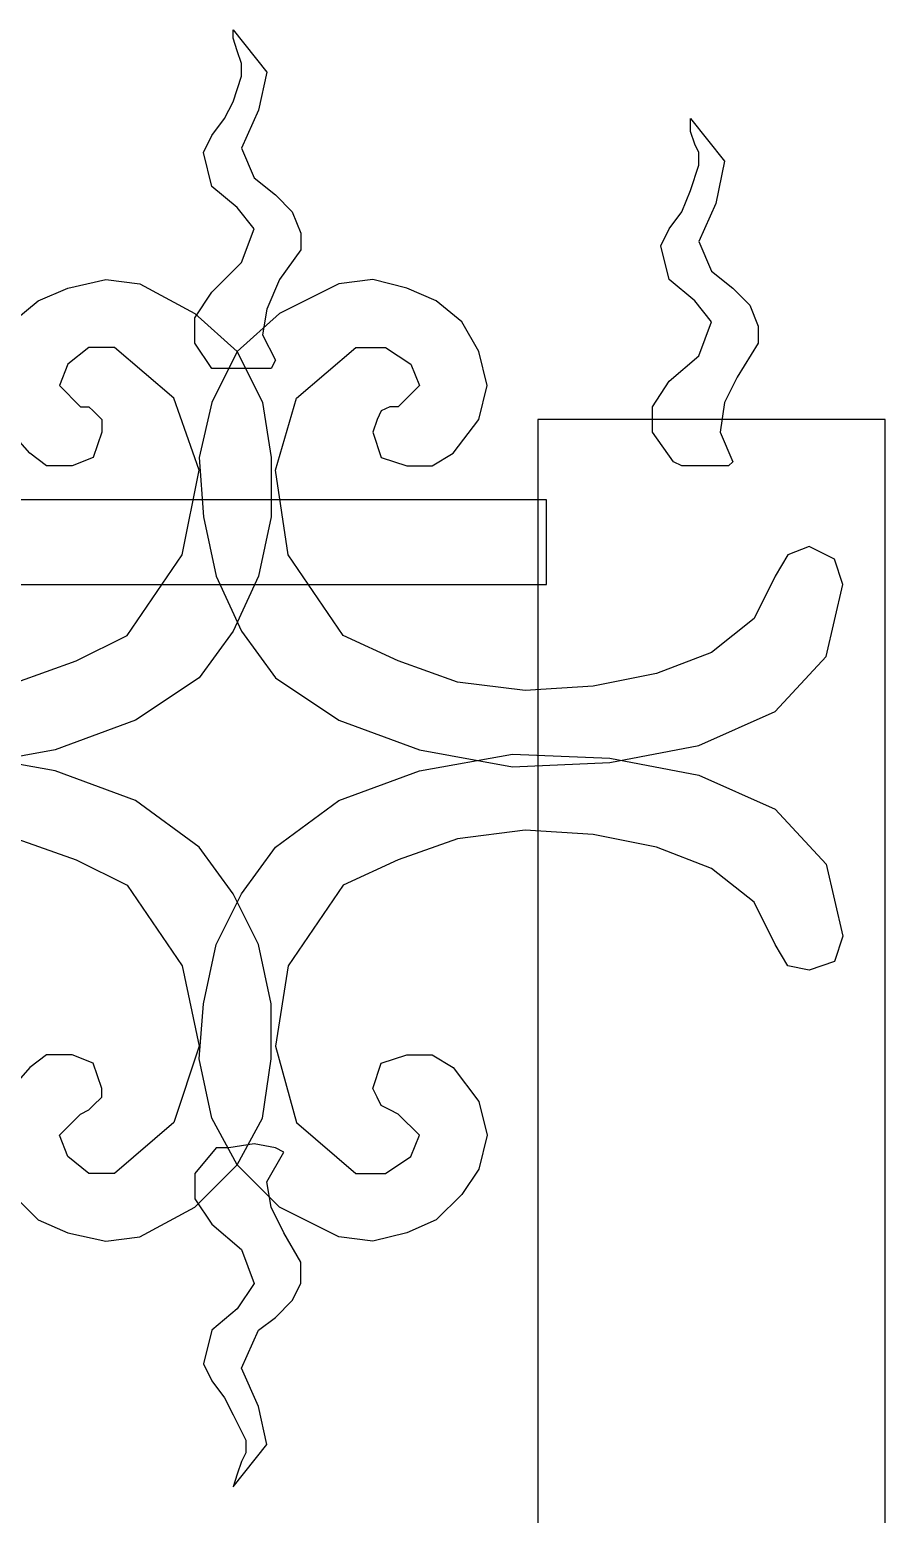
# Model space of a CAD drawing. Header units: centimetres. Extents: x -51 to 57, y -28 to 62.
# Drawn here: x 41.09 to 55.03, y 37.77 to 61.96 of the extents above; entities that cross this region are included whole.
import ezdxf

# ---------------------------------------------------------------- set-up
doc = ezdxf.new("R2010")
doc.units = ezdxf.units.CM
doc.header["$MEASUREMENT"] = 0
doc.layers.add('layer 1', color=7, linetype='Continuous')

msp = doc.modelspace()

# ---------------------------------------------------------------- linework, layer by layer
at = {"layer": 'layer 1', "color": 174}
for points, knots in [([(45.50351, 58.36712), (45.50351, 58.36712), (45.50351, 58.64318), (45.50351, 58.64318), (45.50351, 58.64318), (45.50351, 58.64318), (45.36548, 58.98826), (45.36548, 58.98826), (45.36548, 58.98826), (45.36548, 58.98826), (45.08941, 59.26433), (45.08941, 59.26433), (45.08941, 59.26433), (45.08941, 59.26433), (44.74433, 59.54039), (44.74433, 59.54039), (44.74433, 59.54039), (44.74433, 59.54039), (44.53728, 60.0235), (44.53728, 60.0235), (44.53728, 60.0235), (44.53728, 60.0235), (44.81335, 60.64465), (44.81335, 60.64465), (44.81335, 60.64465), (44.81335, 60.64465), (44.95138, 61.26579), (44.95138, 61.26579), (44.95138, 61.26579), (44.95138, 61.26579), (44.39925, 61.95595), (44.39925, 61.95595), (44.39925, 61.95595), (44.39925, 61.95595), (44.39925, 61.81792), (44.39925, 61.81792), (44.39925, 61.81792), (44.39925, 61.81792), (44.46827, 61.61087), (44.46827, 61.61087), (44.46827, 61.61087), (44.46827, 61.61087), (44.53728, 61.40382), (44.53728, 61.40382), (44.53728, 61.40382), (44.53728, 61.40382), (44.53728, 61.19678), (44.53728, 61.19678), (44.53728, 61.19678), (44.53728, 61.19678), (44.39925, 60.78268), (44.39925, 60.78268), (44.39925, 60.78268), (44.39925, 60.78268), (44.26122, 60.50662), (44.26122, 60.50662), (44.26122, 60.50662), (44.26122, 60.50662), (44.05417, 60.23055), (44.05417, 60.23055), (44.05417, 60.23055), (44.05417, 60.23055), (43.91614, 59.95449), (43.91614, 59.95449), (43.91614, 59.95449), (43.91614, 59.95449), (44.05417, 59.40236), (44.05417, 59.40236), (44.05417, 59.40236), (44.05417, 59.40236), (44.46827, 59.05728), (44.46827, 59.05728), (44.46827, 59.05728), (44.46827, 59.05728), (44.74433, 58.7122), (44.74433, 58.7122), (44.74433, 58.7122), (44.74433, 58.7122), (44.53728, 58.16007), (44.53728, 58.16007), (44.53728, 58.16007), (44.53728, 58.16007), (44.05417, 57.67696), (44.05417, 57.67696), (44.05417, 57.67696), (44.05417, 57.67696), (43.77811, 57.26286), (43.77811, 57.26286), (43.77811, 57.26286), (43.77811, 57.26286), (43.77811, 56.84877), (43.77811, 56.84877), (43.77811, 56.84877), (43.77811, 56.84877), (44.05417, 56.43467), (44.05417, 56.43467), (44.05417, 56.43467), (44.05417, 56.43467), (44.26122, 56.43467), (44.26122, 56.43467), (44.26122, 56.43467), (44.26122, 56.43467), (44.67531, 56.43467), (44.67531, 56.43467), (44.67531, 56.43467), (44.67531, 56.43467), (45.02039, 56.43467), (45.02039, 56.43467), (45.02039, 56.43467), (45.02039, 56.43467), (45.08941, 56.5727), (45.08941, 56.5727), (45.08941, 56.5727), (45.08941, 56.5727), (44.88236, 56.9868), (44.88236, 56.9868), (44.88236, 56.9868), (44.88236, 56.9868), (44.95138, 57.40089), (44.95138, 57.40089), (44.95138, 57.40089), (44.95138, 57.40089), (45.15843, 57.88401), (45.15843, 57.88401), (45.15843, 57.88401), (45.15843, 57.88401), (45.50351, 58.36712), (45.50351, 58.36712)], [0, 0, 0, 0, 0.03125, 0.03125, 0.03125, 0.03125, 0.0625, 0.0625, 0.0625, 0.0625, 0.09375, 0.09375, 0.09375, 0.09375, 0.125, 0.125, 0.125, 0.125, 0.15625, 0.15625, 0.15625, 0.15625, 0.1875, 0.1875, 0.1875, 0.1875, 0.21875, 0.21875, 0.21875, 0.21875, 0.25, 0.25, 0.25, 0.25, 0.28125, 0.28125, 0.28125, 0.28125, 0.3125, 0.3125, 0.3125, 0.3125, 0.34375, 0.34375, 0.34375, 0.34375, 0.375, 0.375, 0.375, 0.375, 0.40625, 0.40625, 0.40625, 0.40625, 0.4375, 0.4375, 0.4375, 0.4375, 0.46875, 0.46875, 0.46875, 0.46875, 0.5, 0.5, 0.5, 0.5, 0.53125, 0.53125, 0.53125, 0.53125, 0.5625, 0.5625, 0.5625, 0.5625, 0.59375, 0.59375, 0.59375, 0.59375, 0.625, 0.625, 0.625, 0.625, 0.65625, 0.65625, 0.65625, 0.65625, 0.6875, 0.6875, 0.6875, 0.6875, 0.71875, 0.71875, 0.71875, 0.71875, 0.75, 0.75, 0.75, 0.75, 0.78125, 0.78125, 0.78125, 0.78125, 0.8125, 0.8125, 0.8125, 0.8125, 0.84375, 0.84375, 0.84375, 0.84375, 0.875, 0.875, 0.875, 0.875, 0.90625, 0.90625, 0.90625, 0.90625, 0.9375, 0.9375, 0.9375, 0.9375, 0.96875, 0.96875, 0.96875, 0.96875, 1, 1, 1, 1]), ([(52.95724, 56.84877), (52.95724, 56.84877), (52.95724, 57.12483), (52.95724, 57.12483), (52.95724, 57.12483), (52.95724, 57.12483), (52.81921, 57.46991), (52.81921, 57.46991), (52.81921, 57.46991), (52.81921, 57.46991), (52.54315, 57.74597), (52.54315, 57.74597), (52.54315, 57.74597), (52.54315, 57.74597), (52.19806, 58.02204), (52.19806, 58.02204), (52.19806, 58.02204), (52.19806, 58.02204), (51.99102, 58.50515), (51.99102, 58.50515), (51.99102, 58.50515), (51.99102, 58.50515), (52.26708, 59.1263), (52.26708, 59.1263), (52.26708, 59.1263), (52.26708, 59.1263), (52.40511, 59.81646), (52.40511, 59.81646), (52.40511, 59.81646), (52.40511, 59.81646), (51.85298, 60.50662), (51.85298, 60.50662), (51.85298, 60.50662), (51.85298, 60.50662), (51.85298, 60.29957), (51.85298, 60.29957), (51.85298, 60.29957), (51.85298, 60.29957), (51.922, 60.09252), (51.922, 60.09252), (51.922, 60.09252), (51.922, 60.09252), (51.99102, 59.95449), (51.99102, 59.95449), (51.99102, 59.95449), (51.99102, 59.95449), (51.99102, 59.74744), (51.99102, 59.74744), (51.99102, 59.74744), (51.99102, 59.74744), (51.85298, 59.33334), (51.85298, 59.33334), (51.85298, 59.33334), (51.85298, 59.33334), (51.71495, 58.98826), (51.71495, 58.98826), (51.71495, 58.98826), (51.71495, 58.98826), (51.5079, 58.7122), (51.5079, 58.7122), (51.5079, 58.7122), (51.5079, 58.7122), (51.36987, 58.43613), (51.36987, 58.43613), (51.36987, 58.43613), (51.36987, 58.43613), (51.5079, 57.88401), (51.5079, 57.88401), (51.5079, 57.88401), (51.5079, 57.88401), (51.922, 57.53893), (51.922, 57.53893), (51.922, 57.53893), (51.922, 57.53893), (52.19806, 57.19385), (52.19806, 57.19385), (52.19806, 57.19385), (52.19806, 57.19385), (51.99102, 56.64172), (51.99102, 56.64172), (51.99102, 56.64172), (51.99102, 56.64172), (51.5079, 56.22762), (51.5079, 56.22762), (51.5079, 56.22762), (51.5079, 56.22762), (51.23184, 55.81352), (51.23184, 55.81352), (51.23184, 55.81352), (51.23184, 55.81352), (51.23184, 55.39943), (51.23184, 55.39943), (51.23184, 55.39943), (51.23184, 55.39943), (51.57692, 54.91632), (51.57692, 54.91632), (51.57692, 54.91632), (51.57692, 54.91632), (51.71495, 54.8473), (51.71495, 54.8473), (51.71495, 54.8473), (51.71495, 54.8473), (52.12905, 54.8473), (52.12905, 54.8473), (52.12905, 54.8473), (52.12905, 54.8473), (52.47413, 54.8473), (52.47413, 54.8473), (52.47413, 54.8473), (52.47413, 54.8473), (52.54315, 54.91632), (52.54315, 54.91632), (52.54315, 54.91632), (52.54315, 54.91632), (52.3361, 55.39943), (52.3361, 55.39943), (52.3361, 55.39943), (52.3361, 55.39943), (52.40511, 55.88254), (52.40511, 55.88254), (52.40511, 55.88254), (52.40511, 55.88254), (52.61216, 56.29664), (52.61216, 56.29664), (52.61216, 56.29664), (52.61216, 56.29664), (52.95724, 56.84877), (52.95724, 56.84877)], [0, 0, 0, 0, 0.03125, 0.03125, 0.03125, 0.03125, 0.0625, 0.0625, 0.0625, 0.0625, 0.09375, 0.09375, 0.09375, 0.09375, 0.125, 0.125, 0.125, 0.125, 0.15625, 0.15625, 0.15625, 0.15625, 0.1875, 0.1875, 0.1875, 0.1875, 0.21875, 0.21875, 0.21875, 0.21875, 0.25, 0.25, 0.25, 0.25, 0.28125, 0.28125, 0.28125, 0.28125, 0.3125, 0.3125, 0.3125, 0.3125, 0.34375, 0.34375, 0.34375, 0.34375, 0.375, 0.375, 0.375, 0.375, 0.40625, 0.40625, 0.40625, 0.40625, 0.4375, 0.4375, 0.4375, 0.4375, 0.46875, 0.46875, 0.46875, 0.46875, 0.5, 0.5, 0.5, 0.5, 0.53125, 0.53125, 0.53125, 0.53125, 0.5625, 0.5625, 0.5625, 0.5625, 0.59375, 0.59375, 0.59375, 0.59375, 0.625, 0.625, 0.625, 0.625, 0.65625, 0.65625, 0.65625, 0.65625, 0.6875, 0.6875, 0.6875, 0.6875, 0.71875, 0.71875, 0.71875, 0.71875, 0.75, 0.75, 0.75, 0.75, 0.78125, 0.78125, 0.78125, 0.78125, 0.8125, 0.8125, 0.8125, 0.8125, 0.84375, 0.84375, 0.84375, 0.84375, 0.875, 0.875, 0.875, 0.875, 0.90625, 0.90625, 0.90625, 0.90625, 0.9375, 0.9375, 0.9375, 0.9375, 0.96875, 0.96875, 0.96875, 0.96875, 1, 1, 1, 1]), ([(41.91467, 55.81352), (41.91467, 55.81352), (41.56959, 56.1586), (41.56959, 56.1586), (41.56959, 56.1586), (41.56959, 56.1586), (41.70762, 56.50368), (41.70762, 56.50368), (41.70762, 56.50368), (41.70762, 56.50368), (42.0527, 56.77975), (42.0527, 56.77975), (42.0527, 56.77975), (42.0527, 56.77975), (42.4668, 56.77975), (42.4668, 56.77975), (42.4668, 56.77975), (42.4668, 56.77975), (43.43303, 55.95156), (43.43303, 55.95156), (43.43303, 55.95156), (43.43303, 55.95156), (43.84712, 54.77828), (43.84712, 54.77828), (43.84712, 54.77828), (43.84712, 54.77828), (43.57106, 53.39796), (43.57106, 53.39796), (43.57106, 53.39796), (43.57106, 53.39796), (42.67385, 52.08666), (42.67385, 52.08666), (42.67385, 52.08666), (42.67385, 52.08666), (41.84566, 51.67256), (41.84566, 51.67256), (41.84566, 51.67256), (41.84566, 51.67256), (40.87943, 51.32748), (40.87943, 51.32748), (40.87943, 51.32748), (40.87943, 51.32748), (39.77517, 51.18945), (39.77517, 51.18945), (39.77517, 51.18945), (39.77517, 51.18945), (38.67092, 51.25846), (38.67092, 51.25846), (38.67092, 51.25846), (38.67092, 51.25846), (37.70469, 51.46551), (37.70469, 51.46551), (37.70469, 51.46551), (37.70469, 51.46551), (36.80748, 51.81059), (36.80748, 51.81059), (36.80748, 51.81059), (36.80748, 51.81059), (36.11732, 52.36272), (36.11732, 52.36272), (36.11732, 52.36272), (36.11732, 52.36272), (35.70323, 53.05288), (35.70323, 53.05288), (35.70323, 53.05288), (35.70323, 53.05288), (35.49618, 53.39796), (35.49618, 53.39796), (35.49618, 53.39796), (35.49618, 53.39796), (35.1511, 53.53599), (35.1511, 53.53599), (35.1511, 53.53599), (35.1511, 53.53599), (34.737, 53.32895), (34.737, 53.32895), (34.737, 53.32895), (34.737, 53.32895), (34.52995, 52.91485), (34.52995, 52.91485), (34.52995, 52.91485), (34.52995, 52.91485), (34.87503, 51.74158), (34.87503, 51.74158), (34.87503, 51.74158), (34.87503, 51.74158), (35.70323, 50.84437), (35.70323, 50.84437), (35.70323, 50.84437), (35.70323, 50.84437), (36.94552, 50.29224), (36.94552, 50.29224), (36.94552, 50.29224), (36.94552, 50.29224), (38.39485, 50.01618), (38.39485, 50.01618), (38.39485, 50.01618), (38.39485, 50.01618), (39.98222, 49.94716), (39.98222, 49.94716), (39.98222, 49.94716), (39.98222, 49.94716), (41.50058, 50.22322), (41.50058, 50.22322), (41.50058, 50.22322), (41.50058, 50.22322), (42.81188, 50.70634), (42.81188, 50.70634), (42.81188, 50.70634), (42.81188, 50.70634), (43.84712, 51.3965), (43.84712, 51.3965), (43.84712, 51.3965), (43.84712, 51.3965), (44.39925, 52.15567), (44.39925, 52.15567), (44.39925, 52.15567), (44.39925, 52.15567), (44.81335, 53.05288), (44.81335, 53.05288), (44.81335, 53.05288), (44.81335, 53.05288), (45.02039, 54.01911), (45.02039, 54.01911), (45.02039, 54.01911), (45.02039, 54.01911), (45.02039, 54.98533), (45.02039, 54.98533), (45.02039, 54.98533), (45.02039, 54.98533), (44.88236, 55.88254), (44.88236, 55.88254), (44.88236, 55.88254), (44.88236, 55.88254), (44.46827, 56.71073), (44.46827, 56.71073), (44.46827, 56.71073), (44.46827, 56.71073), (43.77811, 57.33188), (43.77811, 57.33188), (43.77811, 57.33188), (43.77811, 57.33188), (42.8809, 57.81499), (42.8809, 57.81499), (42.8809, 57.81499), (42.8809, 57.81499), (42.32877, 57.88401), (42.32877, 57.88401), (42.32877, 57.88401), (42.32877, 57.88401), (41.70762, 57.74597), (41.70762, 57.74597), (41.70762, 57.74597), (41.70762, 57.74597), (41.22451, 57.53893), (41.22451, 57.53893), (41.22451, 57.53893), (41.22451, 57.53893), (40.81042, 57.19385), (40.81042, 57.19385), (40.81042, 57.19385), (40.81042, 57.19385), (40.53435, 56.71073), (40.53435, 56.71073), (40.53435, 56.71073), (40.53435, 56.71073), (40.46534, 56.1586), (40.46534, 56.1586), (40.46534, 56.1586), (40.46534, 56.1586), (40.60337, 55.60648), (40.60337, 55.60648), (40.60337, 55.60648), (40.60337, 55.60648), (41.08648, 55.05435), (41.08648, 55.05435), (41.08648, 55.05435), (41.08648, 55.05435), (41.36254, 54.8473), (41.36254, 54.8473), (41.36254, 54.8473), (41.36254, 54.8473), (41.77664, 54.8473), (41.77664, 54.8473), (41.77664, 54.8473), (41.77664, 54.8473), (42.12172, 54.98533), (42.12172, 54.98533), (42.12172, 54.98533), (42.12172, 54.98533), (42.25975, 55.39943), (42.25975, 55.39943), (42.25975, 55.39943), (42.25975, 55.39943), (42.25975, 55.60648), (42.25975, 55.60648), (42.25975, 55.60648), (42.25975, 55.60648), (42.12172, 55.74451), (42.12172, 55.74451), (42.12172, 55.74451), (42.12172, 55.74451), (42.0527, 55.81352), (42.0527, 55.81352), (42.0527, 55.81352), (42.0527, 55.81352), (41.91467, 55.81352), (41.91467, 55.81352)], [0, 0, 0, 0, 0.01923077, 0.01923077, 0.01923077, 0.01923077, 0.03846154, 0.03846154, 0.03846154, 0.03846154, 0.05769231, 0.05769231, 0.05769231, 0.05769231, 0.07692308, 0.07692308, 0.07692308, 0.07692308, 0.09615385, 0.09615385, 0.09615385, 0.09615385, 0.11538462, 0.11538462, 0.11538462, 0.11538462, 0.13461538, 0.13461538, 0.13461538, 0.13461538, 0.15384615, 0.15384615, 0.15384615, 0.15384615, 0.17307692, 0.17307692, 0.17307692, 0.17307692, 0.19230769, 0.19230769, 0.19230769, 0.19230769, 0.21153846, 0.21153846, 0.21153846, 0.21153846, 0.23076923, 0.23076923, 0.23076923, 0.23076923, 0.25, 0.25, 0.25, 0.25, 0.26923077, 0.26923077, 0.26923077, 0.26923077, 0.28846154, 0.28846154, 0.28846154, 0.28846154, 0.30769231, 0.30769231, 0.30769231, 0.30769231, 0.32692308, 0.32692308, 0.32692308, 0.32692308, 0.34615385, 0.34615385, 0.34615385, 0.34615385, 0.36538462, 0.36538462, 0.36538462, 0.36538462, 0.38461538, 0.38461538, 0.38461538, 0.38461538, 0.40384615, 0.40384615, 0.40384615, 0.40384615, 0.42307692, 0.42307692, 0.42307692, 0.42307692, 0.44230769, 0.44230769, 0.44230769, 0.44230769, 0.46153846, 0.46153846, 0.46153846, 0.46153846, 0.48076923, 0.48076923, 0.48076923, 0.48076923, 0.5, 0.5, 0.5, 0.5, 0.51923077, 0.51923077, 0.51923077, 0.51923077, 0.53846154, 0.53846154, 0.53846154, 0.53846154, 0.55769231, 0.55769231, 0.55769231, 0.55769231, 0.57692308, 0.57692308, 0.57692308, 0.57692308, 0.59615385, 0.59615385, 0.59615385, 0.59615385, 0.61538462, 0.61538462, 0.61538462, 0.61538462, 0.63461538, 0.63461538, 0.63461538, 0.63461538, 0.65384615, 0.65384615, 0.65384615, 0.65384615, 0.67307692, 0.67307692, 0.67307692, 0.67307692, 0.69230769, 0.69230769, 0.69230769, 0.69230769, 0.71153846, 0.71153846, 0.71153846, 0.71153846, 0.73076923, 0.73076923, 0.73076923, 0.73076923, 0.75, 0.75, 0.75, 0.75, 0.76923077, 0.76923077, 0.76923077, 0.76923077, 0.78846154, 0.78846154, 0.78846154, 0.78846154, 0.80769231, 0.80769231, 0.80769231, 0.80769231, 0.82692308, 0.82692308, 0.82692308, 0.82692308, 0.84615385, 0.84615385, 0.84615385, 0.84615385, 0.86538462, 0.86538462, 0.86538462, 0.86538462, 0.88461538, 0.88461538, 0.88461538, 0.88461538, 0.90384615, 0.90384615, 0.90384615, 0.90384615, 0.92307692, 0.92307692, 0.92307692, 0.92307692, 0.94230769, 0.94230769, 0.94230769, 0.94230769, 0.96153846, 0.96153846, 0.96153846, 0.96153846, 0.98076923, 0.98076923, 0.98076923, 0.98076923, 1, 1, 1, 1]), ([(47.09088, 55.81352), (47.09088, 55.81352), (47.43596, 56.1586), (47.43596, 56.1586), (47.43596, 56.1586), (47.43596, 56.1586), (47.29792, 56.50368), (47.29792, 56.50368), (47.29792, 56.50368), (47.29792, 56.50368), (46.88383, 56.77975), (46.88383, 56.77975), (46.88383, 56.77975), (46.88383, 56.77975), (46.40072, 56.77975), (46.40072, 56.77975), (46.40072, 56.77975), (46.40072, 56.77975), (45.43449, 55.95156), (45.43449, 55.95156), (45.43449, 55.95156), (45.43449, 55.95156), (45.08941, 54.77828), (45.08941, 54.77828), (45.08941, 54.77828), (45.08941, 54.77828), (45.29646, 53.39796), (45.29646, 53.39796), (45.29646, 53.39796), (45.29646, 53.39796), (46.19367, 52.08666), (46.19367, 52.08666), (46.19367, 52.08666), (46.19367, 52.08666), (47.09088, 51.67256), (47.09088, 51.67256), (47.09088, 51.67256), (47.09088, 51.67256), (48.0571, 51.32748), (48.0571, 51.32748), (48.0571, 51.32748), (48.0571, 51.32748), (49.16136, 51.18945), (49.16136, 51.18945), (49.16136, 51.18945), (49.16136, 51.18945), (50.26562, 51.25846), (50.26562, 51.25846), (50.26562, 51.25846), (50.26562, 51.25846), (51.30086, 51.46551), (51.30086, 51.46551), (51.30086, 51.46551), (51.30086, 51.46551), (52.19806, 51.81059), (52.19806, 51.81059), (52.19806, 51.81059), (52.19806, 51.81059), (52.88823, 52.36272), (52.88823, 52.36272), (52.88823, 52.36272), (52.88823, 52.36272), (53.23331, 53.05288), (53.23331, 53.05288), (53.23331, 53.05288), (53.23331, 53.05288), (53.44035, 53.39796), (53.44035, 53.39796), (53.44035, 53.39796), (53.44035, 53.39796), (53.78543, 53.53599), (53.78543, 53.53599), (53.78543, 53.53599), (53.78543, 53.53599), (54.19953, 53.32895), (54.19953, 53.32895), (54.19953, 53.32895), (54.19953, 53.32895), (54.33756, 52.91485), (54.33756, 52.91485), (54.33756, 52.91485), (54.33756, 52.91485), (54.0615, 51.74158), (54.0615, 51.74158), (54.0615, 51.74158), (54.0615, 51.74158), (53.23331, 50.84437), (53.23331, 50.84437), (53.23331, 50.84437), (53.23331, 50.84437), (51.99102, 50.29224), (51.99102, 50.29224), (51.99102, 50.29224), (51.99102, 50.29224), (50.54168, 50.01618), (50.54168, 50.01618), (50.54168, 50.01618), (50.54168, 50.01618), (48.95431, 49.94716), (48.95431, 49.94716), (48.95431, 49.94716), (48.95431, 49.94716), (47.43596, 50.22322), (47.43596, 50.22322), (47.43596, 50.22322), (47.43596, 50.22322), (46.12465, 50.70634), (46.12465, 50.70634), (46.12465, 50.70634), (46.12465, 50.70634), (45.08941, 51.3965), (45.08941, 51.3965), (45.08941, 51.3965), (45.08941, 51.3965), (44.53728, 52.15567), (44.53728, 52.15567), (44.53728, 52.15567), (44.53728, 52.15567), (44.12319, 53.05288), (44.12319, 53.05288), (44.12319, 53.05288), (44.12319, 53.05288), (43.91614, 54.01911), (43.91614, 54.01911), (43.91614, 54.01911), (43.91614, 54.01911), (43.84712, 54.98533), (43.84712, 54.98533), (43.84712, 54.98533), (43.84712, 54.98533), (44.05417, 55.88254), (44.05417, 55.88254), (44.05417, 55.88254), (44.05417, 55.88254), (44.46827, 56.71073), (44.46827, 56.71073), (44.46827, 56.71073), (44.46827, 56.71073), (45.15843, 57.33188), (45.15843, 57.33188), (45.15843, 57.33188), (45.15843, 57.33188), (46.12465, 57.81499), (46.12465, 57.81499), (46.12465, 57.81499), (46.12465, 57.81499), (46.67678, 57.88401), (46.67678, 57.88401), (46.67678, 57.88401), (46.67678, 57.88401), (47.22891, 57.74597), (47.22891, 57.74597), (47.22891, 57.74597), (47.22891, 57.74597), (47.71202, 57.53893), (47.71202, 57.53893), (47.71202, 57.53893), (47.71202, 57.53893), (48.12612, 57.19385), (48.12612, 57.19385), (48.12612, 57.19385), (48.12612, 57.19385), (48.40218, 56.71073), (48.40218, 56.71073), (48.40218, 56.71073), (48.40218, 56.71073), (48.54021, 56.1586), (48.54021, 56.1586), (48.54021, 56.1586), (48.54021, 56.1586), (48.40218, 55.60648), (48.40218, 55.60648), (48.40218, 55.60648), (48.40218, 55.60648), (47.98809, 55.05435), (47.98809, 55.05435), (47.98809, 55.05435), (47.98809, 55.05435), (47.64301, 54.8473), (47.64301, 54.8473), (47.64301, 54.8473), (47.64301, 54.8473), (47.22891, 54.8473), (47.22891, 54.8473), (47.22891, 54.8473), (47.22891, 54.8473), (46.81481, 54.98533), (46.81481, 54.98533), (46.81481, 54.98533), (46.81481, 54.98533), (46.67678, 55.39943), (46.67678, 55.39943), (46.67678, 55.39943), (46.67678, 55.39943), (46.7458, 55.60648), (46.7458, 55.60648), (46.7458, 55.60648), (46.7458, 55.60648), (46.81481, 55.74451), (46.81481, 55.74451), (46.81481, 55.74451), (46.81481, 55.74451), (46.95284, 55.81352), (46.95284, 55.81352), (46.95284, 55.81352), (46.95284, 55.81352), (47.09088, 55.81352), (47.09088, 55.81352)], [0, 0, 0, 0, 0.01923077, 0.01923077, 0.01923077, 0.01923077, 0.03846154, 0.03846154, 0.03846154, 0.03846154, 0.05769231, 0.05769231, 0.05769231, 0.05769231, 0.07692308, 0.07692308, 0.07692308, 0.07692308, 0.09615385, 0.09615385, 0.09615385, 0.09615385, 0.11538462, 0.11538462, 0.11538462, 0.11538462, 0.13461538, 0.13461538, 0.13461538, 0.13461538, 0.15384615, 0.15384615, 0.15384615, 0.15384615, 0.17307692, 0.17307692, 0.17307692, 0.17307692, 0.19230769, 0.19230769, 0.19230769, 0.19230769, 0.21153846, 0.21153846, 0.21153846, 0.21153846, 0.23076923, 0.23076923, 0.23076923, 0.23076923, 0.25, 0.25, 0.25, 0.25, 0.26923077, 0.26923077, 0.26923077, 0.26923077, 0.28846154, 0.28846154, 0.28846154, 0.28846154, 0.30769231, 0.30769231, 0.30769231, 0.30769231, 0.32692308, 0.32692308, 0.32692308, 0.32692308, 0.34615385, 0.34615385, 0.34615385, 0.34615385, 0.36538462, 0.36538462, 0.36538462, 0.36538462, 0.38461538, 0.38461538, 0.38461538, 0.38461538, 0.40384615, 0.40384615, 0.40384615, 0.40384615, 0.42307692, 0.42307692, 0.42307692, 0.42307692, 0.44230769, 0.44230769, 0.44230769, 0.44230769, 0.46153846, 0.46153846, 0.46153846, 0.46153846, 0.48076923, 0.48076923, 0.48076923, 0.48076923, 0.5, 0.5, 0.5, 0.5, 0.51923077, 0.51923077, 0.51923077, 0.51923077, 0.53846154, 0.53846154, 0.53846154, 0.53846154, 0.55769231, 0.55769231, 0.55769231, 0.55769231, 0.57692308, 0.57692308, 0.57692308, 0.57692308, 0.59615385, 0.59615385, 0.59615385, 0.59615385, 0.61538462, 0.61538462, 0.61538462, 0.61538462, 0.63461538, 0.63461538, 0.63461538, 0.63461538, 0.65384615, 0.65384615, 0.65384615, 0.65384615, 0.67307692, 0.67307692, 0.67307692, 0.67307692, 0.69230769, 0.69230769, 0.69230769, 0.69230769, 0.71153846, 0.71153846, 0.71153846, 0.71153846, 0.73076923, 0.73076923, 0.73076923, 0.73076923, 0.75, 0.75, 0.75, 0.75, 0.76923077, 0.76923077, 0.76923077, 0.76923077, 0.78846154, 0.78846154, 0.78846154, 0.78846154, 0.80769231, 0.80769231, 0.80769231, 0.80769231, 0.82692308, 0.82692308, 0.82692308, 0.82692308, 0.84615385, 0.84615385, 0.84615385, 0.84615385, 0.86538462, 0.86538462, 0.86538462, 0.86538462, 0.88461538, 0.88461538, 0.88461538, 0.88461538, 0.90384615, 0.90384615, 0.90384615, 0.90384615, 0.92307692, 0.92307692, 0.92307692, 0.92307692, 0.94230769, 0.94230769, 0.94230769, 0.94230769, 0.96153846, 0.96153846, 0.96153846, 0.96153846, 0.98076923, 0.98076923, 0.98076923, 0.98076923, 1, 1, 1, 1]), ([(49.36841, 55.60648), (49.36841, 55.60648), (55.02772, 55.60648), (55.02772, 55.60648), (55.02772, 55.60648), (55.02772, 55.60648), (55.02772, -23.96904), (55.02772, -23.96904), (55.02772, -23.96904), (55.02772, -23.96904), (49.36841, -23.96904), (49.36841, -23.96904), (49.36841, -23.96904), (49.36841, -23.96904), (49.36841, 55.60648), (49.36841, 55.60648)], [0, 0, 0, 0, 0.25, 0.25, 0.25, 0.25, 0.5, 0.5, 0.5, 0.5, 0.75, 0.75, 0.75, 0.75, 1, 1, 1, 1]), ([(-46.01178, 54.29517), (-46.01178, 54.29517), (49.50644, 54.29517), (49.50644, 54.29517), (49.50644, 54.29517), (49.50644, 54.29517), (49.50644, 52.91485), (49.50644, 52.91485), (49.50644, 52.91485), (49.50644, 52.91485), (-46.01178, 52.91485), (-46.01178, 52.91485), (-46.01178, 52.91485), (-46.01178, 52.91485), (-46.01178, 54.29517), (-46.01178, 54.29517)], [0, 0, 0, 0, 0.25, 0.25, 0.25, 0.25, 0.5, 0.5, 0.5, 0.5, 0.75, 0.75, 0.75, 0.75, 1, 1, 1, 1]), ([(41.91467, 44.28784), (41.91467, 44.28784), (41.56959, 43.94276), (41.56959, 43.94276), (41.56959, 43.94276), (41.56959, 43.94276), (41.70762, 43.59768), (41.70762, 43.59768), (41.70762, 43.59768), (41.70762, 43.59768), (42.0527, 43.32162), (42.0527, 43.32162), (42.0527, 43.32162), (42.0527, 43.32162), (42.4668, 43.32162), (42.4668, 43.32162), (42.4668, 43.32162), (42.4668, 43.32162), (43.43303, 44.14981), (43.43303, 44.14981), (43.43303, 44.14981), (43.43303, 44.14981), (43.84712, 45.3921), (43.84712, 45.3921), (43.84712, 45.3921), (43.84712, 45.3921), (43.57106, 46.7034), (43.57106, 46.7034), (43.57106, 46.7034), (43.57106, 46.7034), (42.67385, 48.01471), (42.67385, 48.01471), (42.67385, 48.01471), (42.67385, 48.01471), (41.84566, 48.42881), (41.84566, 48.42881), (41.84566, 48.42881), (41.84566, 48.42881), (40.87943, 48.77389), (40.87943, 48.77389), (40.87943, 48.77389), (40.87943, 48.77389), (39.77517, 48.91192), (39.77517, 48.91192), (39.77517, 48.91192), (39.77517, 48.91192), (38.67092, 48.8429), (38.67092, 48.8429), (38.67092, 48.8429), (38.67092, 48.8429), (37.70469, 48.63585), (37.70469, 48.63585), (37.70469, 48.63585), (37.70469, 48.63585), (36.80748, 48.29077), (36.80748, 48.29077), (36.80748, 48.29077), (36.80748, 48.29077), (36.11732, 47.73865), (36.11732, 47.73865), (36.11732, 47.73865), (36.11732, 47.73865), (35.70323, 47.04849), (35.70323, 47.04849), (35.70323, 47.04849), (35.70323, 47.04849), (35.49618, 46.7034), (35.49618, 46.7034), (35.49618, 46.7034), (35.49618, 46.7034), (35.1511, 46.63439), (35.1511, 46.63439), (35.1511, 46.63439), (35.1511, 46.63439), (34.737, 46.77242), (34.737, 46.77242), (34.737, 46.77242), (34.737, 46.77242), (34.52995, 47.18652), (34.52995, 47.18652), (34.52995, 47.18652), (34.52995, 47.18652), (34.87503, 48.35979), (34.87503, 48.35979), (34.87503, 48.35979), (34.87503, 48.35979), (35.70323, 49.257), (35.70323, 49.257), (35.70323, 49.257), (35.70323, 49.257), (36.94552, 49.80913), (36.94552, 49.80913), (36.94552, 49.80913), (36.94552, 49.80913), (38.39485, 50.08519), (38.39485, 50.08519), (38.39485, 50.08519), (38.39485, 50.08519), (39.98222, 50.15421), (39.98222, 50.15421), (39.98222, 50.15421), (39.98222, 50.15421), (41.50058, 49.87814), (41.50058, 49.87814), (41.50058, 49.87814), (41.50058, 49.87814), (42.81188, 49.39503), (42.81188, 49.39503), (42.81188, 49.39503), (42.81188, 49.39503), (43.84712, 48.63585), (43.84712, 48.63585), (43.84712, 48.63585), (43.84712, 48.63585), (44.39925, 47.87668), (44.39925, 47.87668), (44.39925, 47.87668), (44.39925, 47.87668), (44.81335, 47.04849), (44.81335, 47.04849), (44.81335, 47.04849), (44.81335, 47.04849), (45.02039, 46.08226), (45.02039, 46.08226), (45.02039, 46.08226), (45.02039, 46.08226), (45.02039, 45.18505), (45.02039, 45.18505), (45.02039, 45.18505), (45.02039, 45.18505), (44.88236, 44.21883), (44.88236, 44.21883), (44.88236, 44.21883), (44.88236, 44.21883), (44.46827, 43.45965), (44.46827, 43.45965), (44.46827, 43.45965), (44.46827, 43.45965), (43.77811, 42.76949), (43.77811, 42.76949), (43.77811, 42.76949), (43.77811, 42.76949), (42.8809, 42.28638), (42.8809, 42.28638), (42.8809, 42.28638), (42.8809, 42.28638), (42.32877, 42.21736), (42.32877, 42.21736), (42.32877, 42.21736), (42.32877, 42.21736), (41.70762, 42.35539), (41.70762, 42.35539), (41.70762, 42.35539), (41.70762, 42.35539), (41.22451, 42.56244), (41.22451, 42.56244), (41.22451, 42.56244), (41.22451, 42.56244), (40.81042, 42.97654), (40.81042, 42.97654), (40.81042, 42.97654), (40.81042, 42.97654), (40.53435, 43.39063), (40.53435, 43.39063), (40.53435, 43.39063), (40.53435, 43.39063), (40.46534, 43.94276), (40.46534, 43.94276), (40.46534, 43.94276), (40.46534, 43.94276), (40.60337, 44.49489), (40.60337, 44.49489), (40.60337, 44.49489), (40.60337, 44.49489), (41.08648, 45.04702), (41.08648, 45.04702), (41.08648, 45.04702), (41.08648, 45.04702), (41.36254, 45.25407), (41.36254, 45.25407), (41.36254, 45.25407), (41.36254, 45.25407), (41.77664, 45.25407), (41.77664, 45.25407), (41.77664, 45.25407), (41.77664, 45.25407), (42.12172, 45.11604), (42.12172, 45.11604), (42.12172, 45.11604), (42.12172, 45.11604), (42.25975, 44.70194), (42.25975, 44.70194), (42.25975, 44.70194), (42.25975, 44.70194), (42.25975, 44.56391), (42.25975, 44.56391), (42.25975, 44.56391), (42.25975, 44.56391), (42.12172, 44.42587), (42.12172, 44.42587), (42.12172, 44.42587), (42.12172, 44.42587), (42.0527, 44.35686), (42.0527, 44.35686), (42.0527, 44.35686), (42.0527, 44.35686), (41.91467, 44.28784), (41.91467, 44.28784)], [0, 0, 0, 0, 0.01923077, 0.01923077, 0.01923077, 0.01923077, 0.03846154, 0.03846154, 0.03846154, 0.03846154, 0.05769231, 0.05769231, 0.05769231, 0.05769231, 0.07692308, 0.07692308, 0.07692308, 0.07692308, 0.09615385, 0.09615385, 0.09615385, 0.09615385, 0.11538462, 0.11538462, 0.11538462, 0.11538462, 0.13461538, 0.13461538, 0.13461538, 0.13461538, 0.15384615, 0.15384615, 0.15384615, 0.15384615, 0.17307692, 0.17307692, 0.17307692, 0.17307692, 0.19230769, 0.19230769, 0.19230769, 0.19230769, 0.21153846, 0.21153846, 0.21153846, 0.21153846, 0.23076923, 0.23076923, 0.23076923, 0.23076923, 0.25, 0.25, 0.25, 0.25, 0.26923077, 0.26923077, 0.26923077, 0.26923077, 0.28846154, 0.28846154, 0.28846154, 0.28846154, 0.30769231, 0.30769231, 0.30769231, 0.30769231, 0.32692308, 0.32692308, 0.32692308, 0.32692308, 0.34615385, 0.34615385, 0.34615385, 0.34615385, 0.36538462, 0.36538462, 0.36538462, 0.36538462, 0.38461538, 0.38461538, 0.38461538, 0.38461538, 0.40384615, 0.40384615, 0.40384615, 0.40384615, 0.42307692, 0.42307692, 0.42307692, 0.42307692, 0.44230769, 0.44230769, 0.44230769, 0.44230769, 0.46153846, 0.46153846, 0.46153846, 0.46153846, 0.48076923, 0.48076923, 0.48076923, 0.48076923, 0.5, 0.5, 0.5, 0.5, 0.51923077, 0.51923077, 0.51923077, 0.51923077, 0.53846154, 0.53846154, 0.53846154, 0.53846154, 0.55769231, 0.55769231, 0.55769231, 0.55769231, 0.57692308, 0.57692308, 0.57692308, 0.57692308, 0.59615385, 0.59615385, 0.59615385, 0.59615385, 0.61538462, 0.61538462, 0.61538462, 0.61538462, 0.63461538, 0.63461538, 0.63461538, 0.63461538, 0.65384615, 0.65384615, 0.65384615, 0.65384615, 0.67307692, 0.67307692, 0.67307692, 0.67307692, 0.69230769, 0.69230769, 0.69230769, 0.69230769, 0.71153846, 0.71153846, 0.71153846, 0.71153846, 0.73076923, 0.73076923, 0.73076923, 0.73076923, 0.75, 0.75, 0.75, 0.75, 0.76923077, 0.76923077, 0.76923077, 0.76923077, 0.78846154, 0.78846154, 0.78846154, 0.78846154, 0.80769231, 0.80769231, 0.80769231, 0.80769231, 0.82692308, 0.82692308, 0.82692308, 0.82692308, 0.84615385, 0.84615385, 0.84615385, 0.84615385, 0.86538462, 0.86538462, 0.86538462, 0.86538462, 0.88461538, 0.88461538, 0.88461538, 0.88461538, 0.90384615, 0.90384615, 0.90384615, 0.90384615, 0.92307692, 0.92307692, 0.92307692, 0.92307692, 0.94230769, 0.94230769, 0.94230769, 0.94230769, 0.96153846, 0.96153846, 0.96153846, 0.96153846, 0.98076923, 0.98076923, 0.98076923, 0.98076923, 1, 1, 1, 1]), ([(47.09088, 44.28784), (47.09088, 44.28784), (47.43596, 43.94276), (47.43596, 43.94276), (47.43596, 43.94276), (47.43596, 43.94276), (47.29792, 43.59768), (47.29792, 43.59768), (47.29792, 43.59768), (47.29792, 43.59768), (46.88383, 43.32162), (46.88383, 43.32162), (46.88383, 43.32162), (46.88383, 43.32162), (46.40072, 43.32162), (46.40072, 43.32162), (46.40072, 43.32162), (46.40072, 43.32162), (45.43449, 44.14981), (45.43449, 44.14981), (45.43449, 44.14981), (45.43449, 44.14981), (45.08941, 45.3921), (45.08941, 45.3921), (45.08941, 45.3921), (45.08941, 45.3921), (45.29646, 46.7034), (45.29646, 46.7034), (45.29646, 46.7034), (45.29646, 46.7034), (46.19367, 48.01471), (46.19367, 48.01471), (46.19367, 48.01471), (46.19367, 48.01471), (47.09088, 48.42881), (47.09088, 48.42881), (47.09088, 48.42881), (47.09088, 48.42881), (48.0571, 48.77389), (48.0571, 48.77389), (48.0571, 48.77389), (48.0571, 48.77389), (49.16136, 48.91192), (49.16136, 48.91192), (49.16136, 48.91192), (49.16136, 48.91192), (50.26562, 48.8429), (50.26562, 48.8429), (50.26562, 48.8429), (50.26562, 48.8429), (51.30086, 48.63585), (51.30086, 48.63585), (51.30086, 48.63585), (51.30086, 48.63585), (52.19806, 48.29077), (52.19806, 48.29077), (52.19806, 48.29077), (52.19806, 48.29077), (52.88823, 47.73865), (52.88823, 47.73865), (52.88823, 47.73865), (52.88823, 47.73865), (53.23331, 47.04849), (53.23331, 47.04849), (53.23331, 47.04849), (53.23331, 47.04849), (53.44035, 46.7034), (53.44035, 46.7034), (53.44035, 46.7034), (53.44035, 46.7034), (53.78543, 46.63439), (53.78543, 46.63439), (53.78543, 46.63439), (53.78543, 46.63439), (54.19953, 46.77242), (54.19953, 46.77242), (54.19953, 46.77242), (54.19953, 46.77242), (54.33756, 47.18652), (54.33756, 47.18652), (54.33756, 47.18652), (54.33756, 47.18652), (54.0615, 48.35979), (54.0615, 48.35979), (54.0615, 48.35979), (54.0615, 48.35979), (53.23331, 49.257), (53.23331, 49.257), (53.23331, 49.257), (53.23331, 49.257), (51.99102, 49.80913), (51.99102, 49.80913), (51.99102, 49.80913), (51.99102, 49.80913), (50.54168, 50.08519), (50.54168, 50.08519), (50.54168, 50.08519), (50.54168, 50.08519), (48.95431, 50.15421), (48.95431, 50.15421), (48.95431, 50.15421), (48.95431, 50.15421), (47.43596, 49.87814), (47.43596, 49.87814), (47.43596, 49.87814), (47.43596, 49.87814), (46.12465, 49.39503), (46.12465, 49.39503), (46.12465, 49.39503), (46.12465, 49.39503), (45.08941, 48.63585), (45.08941, 48.63585), (45.08941, 48.63585), (45.08941, 48.63585), (44.53728, 47.87668), (44.53728, 47.87668), (44.53728, 47.87668), (44.53728, 47.87668), (44.12319, 47.04849), (44.12319, 47.04849), (44.12319, 47.04849), (44.12319, 47.04849), (43.91614, 46.08226), (43.91614, 46.08226), (43.91614, 46.08226), (43.91614, 46.08226), (43.84712, 45.18505), (43.84712, 45.18505), (43.84712, 45.18505), (43.84712, 45.18505), (44.05417, 44.21883), (44.05417, 44.21883), (44.05417, 44.21883), (44.05417, 44.21883), (44.46827, 43.45965), (44.46827, 43.45965), (44.46827, 43.45965), (44.46827, 43.45965), (45.15843, 42.76949), (45.15843, 42.76949), (45.15843, 42.76949), (45.15843, 42.76949), (46.12465, 42.28638), (46.12465, 42.28638), (46.12465, 42.28638), (46.12465, 42.28638), (46.67678, 42.21736), (46.67678, 42.21736), (46.67678, 42.21736), (46.67678, 42.21736), (47.22891, 42.35539), (47.22891, 42.35539), (47.22891, 42.35539), (47.22891, 42.35539), (47.71202, 42.56244), (47.71202, 42.56244), (47.71202, 42.56244), (47.71202, 42.56244), (48.12612, 42.97654), (48.12612, 42.97654), (48.12612, 42.97654), (48.12612, 42.97654), (48.40218, 43.39063), (48.40218, 43.39063), (48.40218, 43.39063), (48.40218, 43.39063), (48.54021, 43.94276), (48.54021, 43.94276), (48.54021, 43.94276), (48.54021, 43.94276), (48.40218, 44.49489), (48.40218, 44.49489), (48.40218, 44.49489), (48.40218, 44.49489), (47.98809, 45.04702), (47.98809, 45.04702), (47.98809, 45.04702), (47.98809, 45.04702), (47.64301, 45.25407), (47.64301, 45.25407), (47.64301, 45.25407), (47.64301, 45.25407), (47.22891, 45.25407), (47.22891, 45.25407), (47.22891, 45.25407), (47.22891, 45.25407), (46.81481, 45.11604), (46.81481, 45.11604), (46.81481, 45.11604), (46.81481, 45.11604), (46.67678, 44.70194), (46.67678, 44.70194), (46.67678, 44.70194), (46.67678, 44.70194), (46.7458, 44.56391), (46.7458, 44.56391), (46.7458, 44.56391), (46.7458, 44.56391), (46.81481, 44.42587), (46.81481, 44.42587), (46.81481, 44.42587), (46.81481, 44.42587), (46.95284, 44.35686), (46.95284, 44.35686), (46.95284, 44.35686), (46.95284, 44.35686), (47.09088, 44.28784), (47.09088, 44.28784)], [0, 0, 0, 0, 0.01923077, 0.01923077, 0.01923077, 0.01923077, 0.03846154, 0.03846154, 0.03846154, 0.03846154, 0.05769231, 0.05769231, 0.05769231, 0.05769231, 0.07692308, 0.07692308, 0.07692308, 0.07692308, 0.09615385, 0.09615385, 0.09615385, 0.09615385, 0.11538462, 0.11538462, 0.11538462, 0.11538462, 0.13461538, 0.13461538, 0.13461538, 0.13461538, 0.15384615, 0.15384615, 0.15384615, 0.15384615, 0.17307692, 0.17307692, 0.17307692, 0.17307692, 0.19230769, 0.19230769, 0.19230769, 0.19230769, 0.21153846, 0.21153846, 0.21153846, 0.21153846, 0.23076923, 0.23076923, 0.23076923, 0.23076923, 0.25, 0.25, 0.25, 0.25, 0.26923077, 0.26923077, 0.26923077, 0.26923077, 0.28846154, 0.28846154, 0.28846154, 0.28846154, 0.30769231, 0.30769231, 0.30769231, 0.30769231, 0.32692308, 0.32692308, 0.32692308, 0.32692308, 0.34615385, 0.34615385, 0.34615385, 0.34615385, 0.36538462, 0.36538462, 0.36538462, 0.36538462, 0.38461538, 0.38461538, 0.38461538, 0.38461538, 0.40384615, 0.40384615, 0.40384615, 0.40384615, 0.42307692, 0.42307692, 0.42307692, 0.42307692, 0.44230769, 0.44230769, 0.44230769, 0.44230769, 0.46153846, 0.46153846, 0.46153846, 0.46153846, 0.48076923, 0.48076923, 0.48076923, 0.48076923, 0.5, 0.5, 0.5, 0.5, 0.51923077, 0.51923077, 0.51923077, 0.51923077, 0.53846154, 0.53846154, 0.53846154, 0.53846154, 0.55769231, 0.55769231, 0.55769231, 0.55769231, 0.57692308, 0.57692308, 0.57692308, 0.57692308, 0.59615385, 0.59615385, 0.59615385, 0.59615385, 0.61538462, 0.61538462, 0.61538462, 0.61538462, 0.63461538, 0.63461538, 0.63461538, 0.63461538, 0.65384615, 0.65384615, 0.65384615, 0.65384615, 0.67307692, 0.67307692, 0.67307692, 0.67307692, 0.69230769, 0.69230769, 0.69230769, 0.69230769, 0.71153846, 0.71153846, 0.71153846, 0.71153846, 0.73076923, 0.73076923, 0.73076923, 0.73076923, 0.75, 0.75, 0.75, 0.75, 0.76923077, 0.76923077, 0.76923077, 0.76923077, 0.78846154, 0.78846154, 0.78846154, 0.78846154, 0.80769231, 0.80769231, 0.80769231, 0.80769231, 0.82692308, 0.82692308, 0.82692308, 0.82692308, 0.84615385, 0.84615385, 0.84615385, 0.84615385, 0.86538462, 0.86538462, 0.86538462, 0.86538462, 0.88461538, 0.88461538, 0.88461538, 0.88461538, 0.90384615, 0.90384615, 0.90384615, 0.90384615, 0.92307692, 0.92307692, 0.92307692, 0.92307692, 0.94230769, 0.94230769, 0.94230769, 0.94230769, 0.96153846, 0.96153846, 0.96153846, 0.96153846, 0.98076923, 0.98076923, 0.98076923, 0.98076923, 1, 1, 1, 1]), ([(45.50351, 41.87228), (45.50351, 41.87228), (45.50351, 41.5272), (45.50351, 41.5272), (45.50351, 41.5272), (45.50351, 41.5272), (45.36548, 41.25114), (45.36548, 41.25114), (45.36548, 41.25114), (45.36548, 41.25114), (45.08941, 40.97507), (45.08941, 40.97507), (45.08941, 40.97507), (45.08941, 40.97507), (44.81335, 40.76802), (44.81335, 40.76802), (44.81335, 40.76802), (44.81335, 40.76802), (44.53728, 40.14688), (44.53728, 40.14688), (44.53728, 40.14688), (44.53728, 40.14688), (44.81335, 39.52573), (44.81335, 39.52573), (44.81335, 39.52573), (44.81335, 39.52573), (44.95138, 38.90459), (44.95138, 38.90459), (44.95138, 38.90459), (44.95138, 38.90459), (44.39925, 38.21443), (44.39925, 38.21443), (44.39925, 38.21443), (44.39925, 38.21443), (44.46827, 38.42148), (44.46827, 38.42148), (44.46827, 38.42148), (44.46827, 38.42148), (44.53728, 38.62853), (44.53728, 38.62853), (44.53728, 38.62853), (44.53728, 38.62853), (44.6063, 38.76656), (44.6063, 38.76656), (44.6063, 38.76656), (44.6063, 38.76656), (44.6063, 38.97361), (44.6063, 38.97361), (44.6063, 38.97361), (44.6063, 38.97361), (44.39925, 39.3877), (44.39925, 39.3877), (44.39925, 39.3877), (44.39925, 39.3877), (44.26122, 39.66377), (44.26122, 39.66377), (44.26122, 39.66377), (44.26122, 39.66377), (44.05417, 39.93983), (44.05417, 39.93983), (44.05417, 39.93983), (44.05417, 39.93983), (43.91614, 40.2159), (43.91614, 40.2159), (43.91614, 40.2159), (43.91614, 40.2159), (44.05417, 40.76802), (44.05417, 40.76802), (44.05417, 40.76802), (44.05417, 40.76802), (44.46827, 41.1131), (44.46827, 41.1131), (44.46827, 41.1131), (44.46827, 41.1131), (44.74433, 41.5272), (44.74433, 41.5272), (44.74433, 41.5272), (44.74433, 41.5272), (44.53728, 42.07933), (44.53728, 42.07933), (44.53728, 42.07933), (44.53728, 42.07933), (44.05417, 42.49343), (44.05417, 42.49343), (44.05417, 42.49343), (44.05417, 42.49343), (43.77811, 42.90752), (43.77811, 42.90752), (43.77811, 42.90752), (43.77811, 42.90752), (43.77811, 43.32162), (43.77811, 43.32162), (43.77811, 43.32162), (43.77811, 43.32162), (44.12319, 43.73571), (44.12319, 43.73571), (44.12319, 43.73571), (44.12319, 43.73571), (44.33023, 43.73571), (44.33023, 43.73571), (44.33023, 43.73571), (44.33023, 43.73571), (44.74433, 43.80473), (44.74433, 43.80473), (44.74433, 43.80473), (44.74433, 43.80473), (45.08941, 43.73571), (45.08941, 43.73571), (45.08941, 43.73571), (45.08941, 43.73571), (45.22744, 43.6667), (45.22744, 43.6667), (45.22744, 43.6667), (45.22744, 43.6667), (44.95138, 43.18359), (44.95138, 43.18359), (44.95138, 43.18359), (44.95138, 43.18359), (45.02039, 42.76949), (45.02039, 42.76949), (45.02039, 42.76949), (45.02039, 42.76949), (45.22744, 42.35539), (45.22744, 42.35539), (45.22744, 42.35539), (45.22744, 42.35539), (45.50351, 41.87228), (45.50351, 41.87228)], [0, 0, 0, 0, 0.03125, 0.03125, 0.03125, 0.03125, 0.0625, 0.0625, 0.0625, 0.0625, 0.09375, 0.09375, 0.09375, 0.09375, 0.125, 0.125, 0.125, 0.125, 0.15625, 0.15625, 0.15625, 0.15625, 0.1875, 0.1875, 0.1875, 0.1875, 0.21875, 0.21875, 0.21875, 0.21875, 0.25, 0.25, 0.25, 0.25, 0.28125, 0.28125, 0.28125, 0.28125, 0.3125, 0.3125, 0.3125, 0.3125, 0.34375, 0.34375, 0.34375, 0.34375, 0.375, 0.375, 0.375, 0.375, 0.40625, 0.40625, 0.40625, 0.40625, 0.4375, 0.4375, 0.4375, 0.4375, 0.46875, 0.46875, 0.46875, 0.46875, 0.5, 0.5, 0.5, 0.5, 0.53125, 0.53125, 0.53125, 0.53125, 0.5625, 0.5625, 0.5625, 0.5625, 0.59375, 0.59375, 0.59375, 0.59375, 0.625, 0.625, 0.625, 0.625, 0.65625, 0.65625, 0.65625, 0.65625, 0.6875, 0.6875, 0.6875, 0.6875, 0.71875, 0.71875, 0.71875, 0.71875, 0.75, 0.75, 0.75, 0.75, 0.78125, 0.78125, 0.78125, 0.78125, 0.8125, 0.8125, 0.8125, 0.8125, 0.84375, 0.84375, 0.84375, 0.84375, 0.875, 0.875, 0.875, 0.875, 0.90625, 0.90625, 0.90625, 0.90625, 0.9375, 0.9375, 0.9375, 0.9375, 0.96875, 0.96875, 0.96875, 0.96875, 1, 1, 1, 1])]:
    msp.add_open_spline(points, degree=3, knots=knots, dxfattribs=at)

doc.saveas('drawing.dxf')
